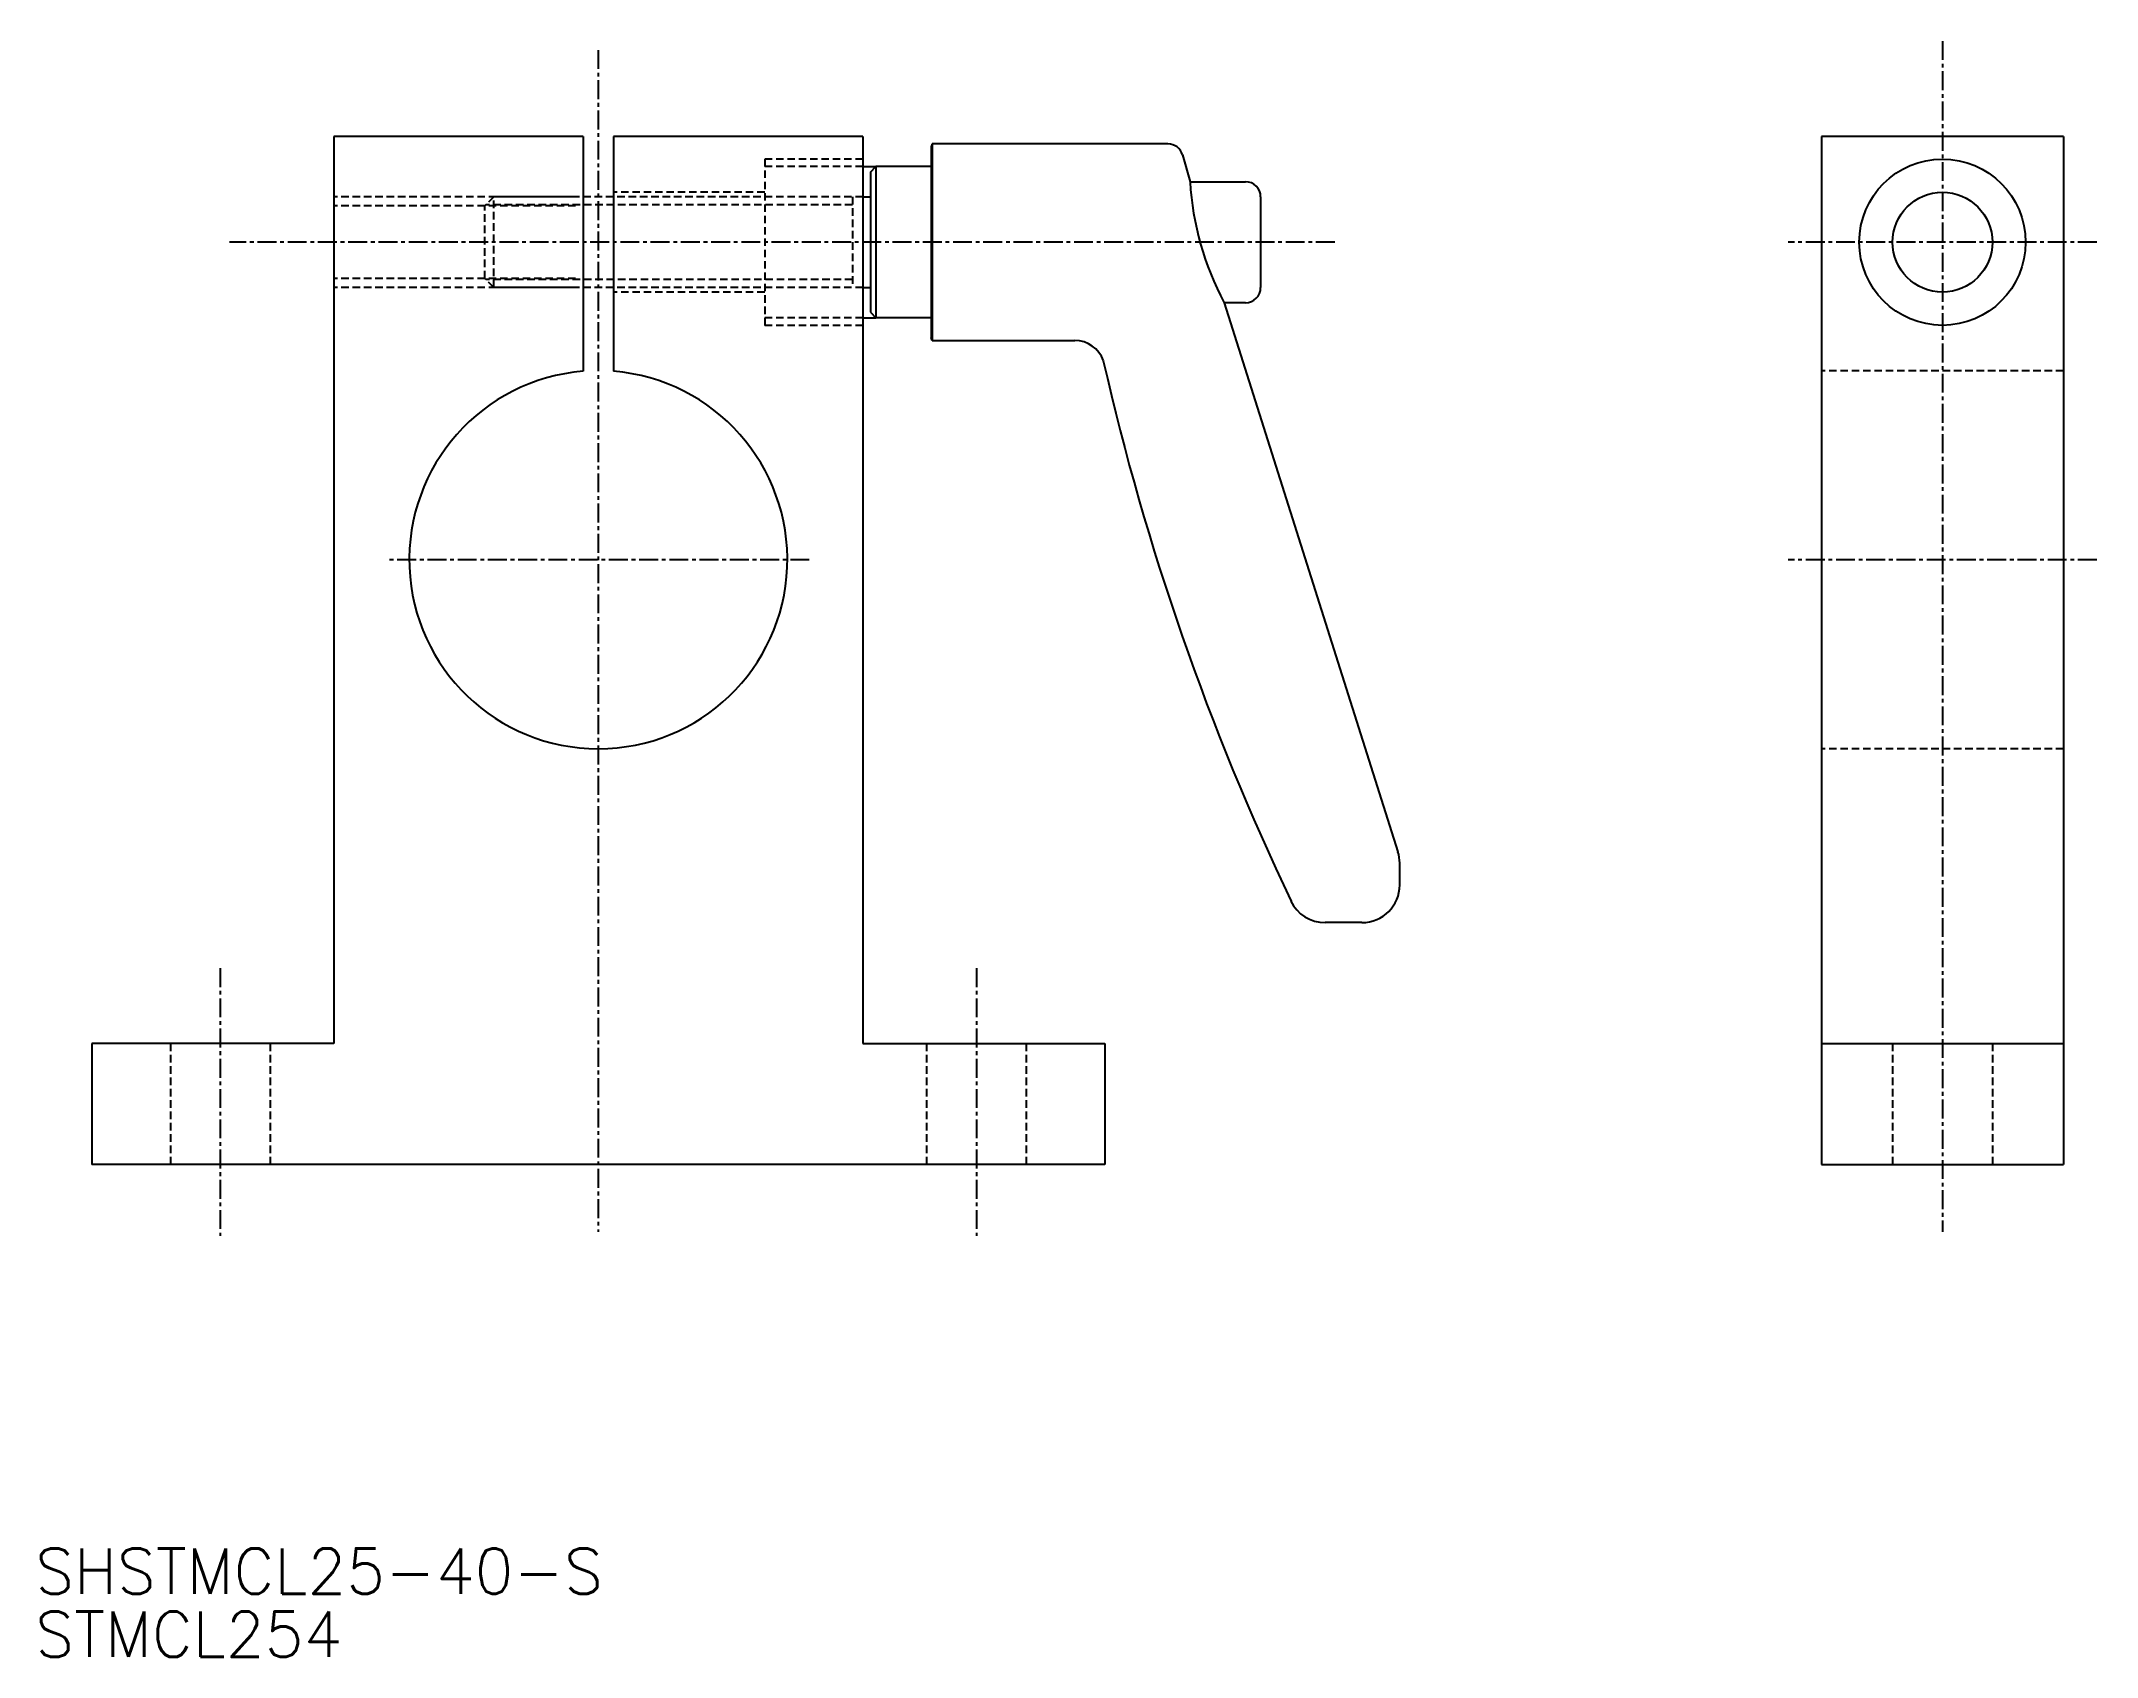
# Model space of a CAD drawing. Extents: x 294 to 430, y 128 to 235.
import ezdxf

# ---------------------------------------------------------------- set-up
doc = ezdxf.new("R2010")
doc.units = 0
doc.linetypes.add('CENTER', pattern=[2, 1.25, -0.25, 0.25, -0.25])
doc.linetypes.add('DASHED', pattern=[0.75, 0.5, -0.25])
doc.layers.get('0').update_dxf_attribs({"linetype": 'CONTINUOUS'})
doc.layers.add('CENTER', color=1, linetype='CENTER')
doc.styles.get("Standard").update_dxf_attribs({"font": 'txt.shx', "height": 2.4})

msp = doc.modelspace()

# ---------------------------------------------------------------- linework, layer by layer
for p, q in [((313.8, 228.27), (313.8, 168.27)), ((330.3, 228.27), (313.8, 228.27)), ((348.8, 228.27), (332.3, 228.27)), ((348.8, 228.27), (348.8, 168.27)), ((428.19, 228.27), (412.19, 228.27)), ((297.8, 166.27), (297.8, 166.27)), ((297.8, 164.27), (297.8, 164.27))]:
    msp.add_line(p, q)
at = {"linetype": 'CONTINUOUS'}
for p, q in [((330.3, 228.27), (330.3, 212.73)), ((332.3, 228.27), (332.3, 212.73)), ((313.8, 168.27), (297.8, 168.27)), ((297.8, 168.27), (297.8, 160.27)), ((348.8, 168.27), (364.8, 168.27)), ((364.8, 168.27), (364.8, 160.27)), ((412.19, 168.27), (428.19, 168.27)), ((364.8, 160.27), (297.8, 160.27)), ((412.19, 160.27), (428.19, 160.27))]:
    msp.add_line(p, q, dxfattribs=at)
at = {"color": 7, "linetype": 'CONTINUOUS'}
for p, q in [((353.38, 227.77), (353.3, 227.57)), ((353.3, 227.57), (353.3, 214.97)), ((368.97, 227.77), (353.38, 227.77)), ((353.38, 227.77), (353.38, 214.77)), ((369.93, 227.04), (370.43, 225.27)), ((412.19, 228.27), (412.19, 160.27)), ((428.19, 228.27), (428.19, 160.27)), ((348.8, 226.27), (349.66, 226.27)), ((349.3, 225.9), (349.66, 226.27)), ((349.3, 225.9), (349.3, 216.64)), ((349.66, 226.27), (349.66, 216.27)), ((353.3, 226.27), (349.66, 226.27)), ((370.43, 225.27), (374.1, 225.27)), ((348.8, 224.27), (349.3, 224.27)), ((375.1, 224.27), (375.1, 218.27)), ((348.8, 218.27), (349.3, 218.27)), ((348.8, 216.27), (349.66, 216.27)), ((349.3, 216.64), (349.66, 216.27)), ((353.3, 216.27), (349.66, 216.27)), ((372.68, 217.27), (384.18, 180.96)), ((374.1, 217.27), (372.68, 217.27)), ((353.38, 214.77), (353.3, 214.97)), ((353.38, 214.77), (362.81, 214.77)), ((384.3, 178.77), (384.3, 180.2)), ((381.8, 176.27), (379.36, 176.27))]:
    msp.add_line(p, q, dxfattribs=at)
at = {"color": 3, "linetype": 'DASHED'}
for p, q in [((342.3, 226.77), (342.3, 215.77)), ((348.8, 226.77), (342.3, 226.77)), ((348.8, 226.27), (342.3, 226.27)), ((342.3, 224.57), (332.3, 224.57)), ((329.8, 224.27), (313.8, 224.27)), ((329.8, 223.67), (313.8, 223.67)), ((324.4, 224.27), (323.8, 223.67)), ((323.8, 218.87), (323.8, 223.67)), ((348.1, 223.73), (323.86, 223.73)), ((348.8, 224.27), (324.4, 224.27)), ((324.4, 218.27), (324.4, 224.27)), ((348.1, 224.27), (348.1, 218.27)), ((329.8, 218.87), (313.8, 218.87)), ((329.8, 218.27), (313.8, 218.27)), ((324.4, 218.27), (323.8, 218.87)), ((348.1, 218.81), (323.86, 218.81)), ((348.8, 218.27), (324.4, 218.27)), ((342.3, 217.97), (332.3, 217.97)), ((348.8, 216.27), (342.3, 216.27)), ((348.8, 215.77), (342.3, 215.77)), ((428.19, 212.77), (412.19, 212.77)), ((428.19, 187.77), (412.19, 187.77)), ((303, 168.27), (303, 160.27)), ((309.6, 168.27), (309.6, 160.27)), ((353, 168.27), (353, 160.27)), ((359.6, 168.27), (359.6, 160.27)), ((416.89, 168.27), (416.89, 160.27)), ((423.49, 168.27), (423.49, 160.27))]:
    msp.add_line(p, q, dxfattribs=at)
at = {"linetype": 'CONTINUOUS'}
for radius in [5.5, 3.3]:
    msp.add_circle((420.19, 221.27), radius, dxfattribs=at)
at = {"color": 7, "linetype": 'CONTINUOUS'}
for centre, radius, start, end in [((368.97, 226.77), 1, 15.7247, 90), ((390.11, 226.49), 19.72, 183.5609, 207.8886), ((374.1, 224.27), 1, 0, 90), ((374.1, 218.27), 1, 270, 0), ((362.81, 212.77), 2, 19.379, 90), ((531.73, 251.42), 171.3, 192.8123, 205.4927), ((381.8, 180.2), 2.5, 0, 17.5744), ((381.8, 178.77), 2.5, 270, 0), ((379.36, 178.77), 2.5, 205.4927, 270)]:
    msp.add_arc(centre, radius, start, end, dxfattribs=at)
at = {"linetype": 'CONTINUOUS'}
msp.add_arc((331.3, 200.27), 12.5, 94.5886, 85.4114, dxfattribs=at)
at = {"layer": 'CENTER', "color": 1, "linetype": 'CENTER'}
for p, q in [((331.3, 233.98), (331.3, 155.81)), ((420.19, 234.57), (420.19, 155.81)), ((380.01, 221.27), (306.91, 221.27)), ((430.4, 221.27), (409.99, 221.27)), ((345.25, 200.27), (317.34, 200.27)), ((430.4, 200.27), (409.99, 200.27)), ((306.3, 173.26), (306.3, 155.55)), ((356.3, 173.26), (356.3, 155.55))]:
    msp.add_line(p, q, dxfattribs=at)

# ---------------------------------------------------------------- texts
for s, p in [('SHSTMCL25-40-S', (294.06, 131.88)), ('STMCL254', (294.06, 127.71))]:
    msp.add_text(s, height=3).set_placement(p)

doc.saveas('drawing.dxf')
